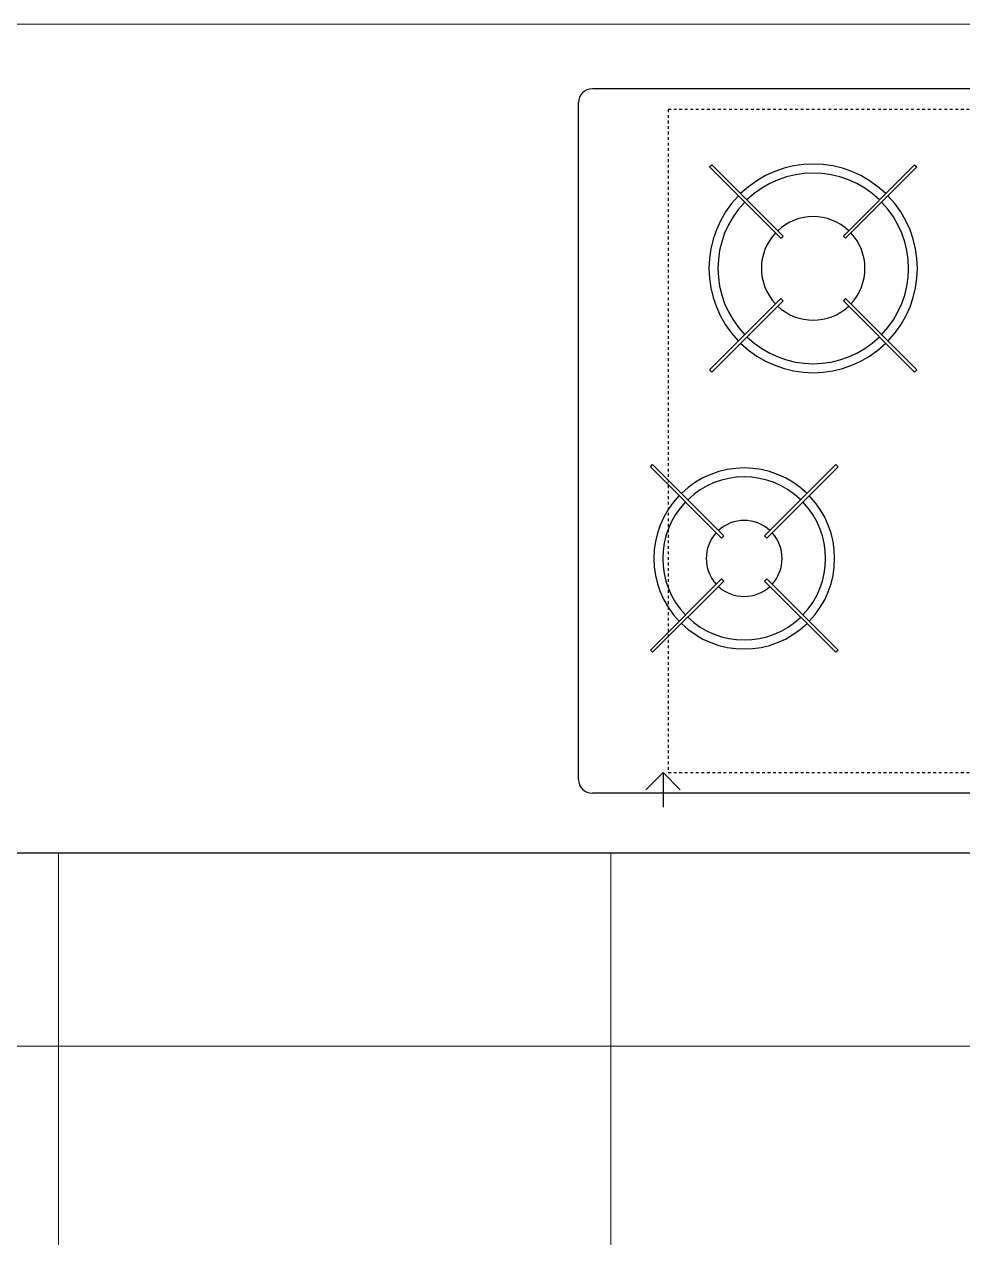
# Model space of a CAD drawing. Header units: millimetres. Extents: x 1127 to 14330, y -137 to 7568.
# Drawn here: x 10498.63 to 10532.63, y 4284.02 to 4327.95 of the extents above; entities that cross this region are included whole.
import ezdxf

# ---------------------------------------------------------------- set-up
doc = ezdxf.new("R2010")
doc.units = ezdxf.units.MM
doc.header["$LTSCALE"] = 0.01
doc.linetypes.add('HIDDEN', pattern=[0.375, 0.25, -0.125])
doc.layers.add('0.05', color=8, linetype='Continuous', lineweight=5)
doc.layers.add('0.13', color=6, linetype='Continuous', lineweight=13)

# ---------------------------------------------------------------- blocks, each defined once
blk = doc.blocks.new('_Open90')
at = {"color": 0, "linetype": 'ByBlock', "lineweight": -2}
for p, q in [((-0.5, 0.5), (0, 0)), ((0, 0), (-1, 0)), ((0, 0), (-0.5, -0.5))]:
    blk.add_line(p, q, dxfattribs=at)

msp = doc.modelspace()

# ---------------------------------------------------------------- hatches: boundary and pattern name
at = {"layer": '0.05'}
h = msp.add_hatch(dxfattribs=at)
h.set_pattern_fill('_USER,_O', color=256, scale=20, double=1, pattern_type=0)
h.set_pattern_definition([(360, (10299.86, 4150.948), (5e-15, 20), []), (90, (10299.86, 4150.948), (-20, 6e-15), [])])
h.paths.add_polyline_path([(10642.359, 4327.948), (10608.609, 4327.948), (10564.738, 4327.948), (10564.738, 4297.948), (10544.436, 4297.948), (10544.436, 4158.448), (10597.359, 4158.448), (10597.359, 4150.948), (10637.359, 4150.948), (10637.359, 4158.448), (10642.359, 4158.448)])
edge = h.paths.add_edge_path(flags=16)
edge.add_arc((10571.233, 4287.976), 0.25, 165.0499, 259.9483, ccw=False)
edge.add_line((10570.992, 4288.04), (10571.056, 4288.282))
edge.add_line((10571.056, 4288.282), (10571.056, 4288.5))
edge.add_arc((10571.455, 4290.458), 1.998, 178.1396, 258.4906, ccw=False)
edge.add_line((10569.458, 4290.523), (10569.958, 4290.523))
edge.add_line((10569.958, 4290.523), (10569.958, 4291.023))
edge.add_line((10569.958, 4291.023), (10569.458, 4291.023))
edge.add_line((10569.458, 4291.023), (10569.458, 4324.023))
edge.add_arc((10569.958, 4324.023), 0.5, 90, 180, ccw=False)
edge.add_line((10569.958, 4324.523), (10571.958, 4324.523))
edge.add_line((10571.958, 4324.523), (10571.958, 4325.523))
edge.add_arc((10572.958, 4325.523), 1, 90, 180, ccw=False)
edge.add_line((10572.958, 4326.523), (10600.958, 4326.523))
edge.add_arc((10600.958, 4325.523), 1, 0, 90, ccw=False)
edge.add_line((10601.958, 4325.523), (10601.958, 4324.523))
edge.add_line((10601.958, 4324.523), (10603.958, 4324.523))
edge.add_arc((10603.958, 4324.023), 0.5, 0, 90, ccw=False)
edge.add_line((10604.458, 4324.023), (10604.458, 4291.023))
edge.add_line((10604.458, 4291.023), (10603.958, 4291.023))
edge.add_line((10603.958, 4291.023), (10603.958, 4290.523))
edge.add_line((10603.958, 4290.523), (10604.458, 4290.523))
edge.add_arc((10602.461, 4290.458), 1.998, -78.4906, 1.8604, ccw=False)
edge.add_line((10602.86, 4288.5), (10602.86, 4288.282))
edge.add_line((10602.86, 4288.282), (10602.992, 4287.788))
edge.add_arc((10586.958, 4359.713), 73.69, 257.64416, 282.56702, ccw=False)
h.paths.add_polyline_path([(10577.359, 4161.448), (10617.359, 4161.448), (10617.359, 4159.948), (10577.359, 4159.948)], flags=16)
edge = h.paths.add_edge_path(flags=16)
edge.add_line((10608.605, 4290.904), (10608.663, 4291.118))
edge.add_line((10608.663, 4291.118), (10608.663, 4291.311))
edge.add_arc((10609.016, 4293.045), 1.77, 178.1396, 258.4906, ccw=False)
edge.add_line((10607.247, 4293.103), (10607.69, 4293.103))
edge.add_line((10607.69, 4293.103), (10607.69, 4293.546))
edge.add_line((10607.69, 4293.546), (10607.247, 4293.546))
edge.add_line((10607.247, 4293.546), (10607.247, 4322.774))
edge.add_arc((10607.69, 4322.774), 0.443, 90, 180, ccw=False)
edge.add_line((10607.69, 4323.217), (10609.461, 4323.217))
edge.add_line((10609.461, 4323.217), (10609.461, 4324.103))
edge.add_arc((10610.347, 4324.103), 0.886, 90, 180, ccw=False)
edge.add_line((10610.347, 4324.989), (10635.147, 4324.989))
edge.add_arc((10635.147, 4324.103), 0.886, 0, 90, ccw=False)
edge.add_line((10636.033, 4324.103), (10636.033, 4323.217))
edge.add_line((10636.033, 4323.217), (10637.804, 4323.217))
edge.add_arc((10637.804, 4322.774), 0.443, 0, 90, ccw=False)
edge.add_line((10638.247, 4322.774), (10638.247, 4293.546))
edge.add_line((10638.247, 4293.546), (10637.804, 4293.546))
edge.add_line((10637.804, 4293.546), (10637.804, 4293.103))
edge.add_line((10637.804, 4293.103), (10638.247, 4293.103))
edge.add_arc((10636.478, 4293.045), 1.77, -78.4906, 1.8604, ccw=False)
edge.add_line((10636.831, 4291.311), (10636.831, 4291.118))
edge.add_line((10636.831, 4291.118), (10636.948, 4290.681))
edge.add_arc((10622.747, 4354.386), 65.268, 257.64416, 282.56702, ccw=False)
edge.add_arc((10608.819, 4290.847), 0.221, 165.0499, 259.9483, ccw=False)
edge = h.paths.add_edge_path()
edge.add_line((10544.436, 4297.948), (10424.859, 4297.948))
edge.add_line((10424.859, 4297.948), (10424.859, 4250.07))
edge.add_line((10424.859, 4250.07), (10424.859, 4215.07))
edge.add_line((10424.859, 4215.07), (10424.859, 4188.448))
edge.add_line((10424.859, 4188.448), (10514.436, 4188.448))
edge.add_line((10514.436, 4188.448), (10519.436, 4188.448))
edge.add_arc((10519.436, 4163.448), 25, 0, 90, ccw=False)
edge.add_line((10544.436, 4163.448), (10544.436, 4297.948))
edge = h.paths.add_edge_path()
edge.add_line((10424.859, 4250.07), (10417.359, 4250.07))
edge.add_line((10417.359, 4250.07), (10417.359, 4255.07))
edge.add_line((10417.359, 4255.07), (10413.409, 4255.07))
edge.add_line((10413.409, 4255.07), (10383.409, 4255.07))
edge.add_line((10383.409, 4255.07), (10299.859, 4255.07))
edge.add_line((10299.859, 4255.07), (10299.859, 4158.448))
edge.add_line((10299.859, 4158.448), (10324.859, 4158.448))
edge.add_line((10324.859, 4158.448), (10324.859, 4164.058))
edge.add_line((10324.859, 4164.058), (10324.859, 4171.823))
edge.add_line((10324.859, 4171.823), (10301.52, 4171.823))
edge.add_line((10301.52, 4171.823), (10301.52, 4204.323))
edge.add_line((10301.52, 4204.323), (10324.859, 4204.323))
edge.add_line((10324.859, 4204.323), (10324.859, 4229.697))
edge.add_line((10324.859, 4229.697), (10348.006, 4229.697))
edge.add_line((10348.006, 4229.697), (10348.006, 4252.204))
edge.add_arc((10349.006, 4252.204), 1, 90, 180, ccw=False)
edge.add_line((10349.006, 4253.204), (10378.006, 4253.204))
edge.add_arc((10378.006, 4252.204), 1, 0, 90, ccw=False)
edge.add_line((10379.006, 4252.204), (10379.006, 4222.032))
edge.add_arc((10378.006, 4222.032), 1, -79.5354, 0, ccw=False)
edge.add_arc((10363.506, 4300.537), 80.833, 259.53538, 280.46462, ccw=False)
edge.add_arc((10349.006, 4222.032), 1, 180, 259.5354, ccw=False)
edge.add_line((10348.006, 4222.032), (10348.006, 4229.697))
edge.add_line((10348.006, 4229.697), (10324.859, 4229.697))
edge.add_line((10324.859, 4229.697), (10324.859, 4204.323))
edge.add_line((10324.859, 4204.323), (10327.145, 4204.323))
edge.add_arc((10327.145, 4202.448), 1.875, 0, 90, ccw=False)
edge.add_line((10329.02, 4202.448), (10329.02, 4173.698))
edge.add_arc((10327.145, 4173.698), 1.875, -90, 0, ccw=False)
edge.add_line((10327.145, 4171.823), (10324.859, 4171.823))
edge.add_line((10324.859, 4171.823), (10324.859, 4158.448))
edge.add_line((10324.859, 4158.448), (10372.359, 4158.448))
edge.add_line((10372.359, 4158.448), (10372.359, 4150.448))
edge.add_line((10372.359, 4150.448), (10412.359, 4150.448))
edge.add_line((10412.359, 4150.448), (10412.359, 4158.448))
edge.add_line((10412.359, 4158.448), (10417.359, 4158.448))
edge.add_line((10417.359, 4158.448), (10417.359, 4215.07))
edge.add_line((10417.359, 4215.07), (10424.859, 4215.07))
edge.add_line((10424.859, 4215.07), (10424.859, 4250.07))
h.paths.add_polyline_path([(10414.359, 4232.57), (10415.859, 4232.57), (10415.859, 4197.57), (10414.359, 4197.57)], flags=16)
h.paths.add_polyline_path([(10392.359, 4161.448), (10392.359, 4159.948), (10352.359, 4159.948), (10352.359, 4161.448)], flags=16)
edge = h.paths.add_edge_path()
edge.add_arc((10411.909, 4264.033), 28.537, 90, 182.9376)
edge.add_line((10383.409, 4262.57), (10383.409, 4255.07))
edge.add_line((10383.409, 4255.07), (10413.409, 4255.07))
edge.add_line((10413.409, 4255.07), (10413.409, 4256.07))
edge.add_line((10413.409, 4256.07), (10413.409, 4262.57))
edge.add_line((10413.409, 4262.57), (10411.909, 4262.57))
edge.add_line((10411.909, 4262.57), (10411.909, 4292.57))
edge = h.paths.add_edge_path()
edge.add_line((10411.909, 4292.57), (10413.409, 4292.57))
edge.add_line((10413.409, 4292.57), (10413.409, 4262.57))
edge.add_line((10413.409, 4262.57), (10417.359, 4262.57))
edge.add_line((10417.359, 4262.57), (10417.359, 4327.948))
edge.add_line((10417.359, 4327.948), (10407.609, 4327.948))
edge.add_line((10407.609, 4327.948), (10407.609, 4305.448))
edge.add_line((10407.609, 4305.448), (10387.609, 4305.448))
edge.add_line((10387.609, 4305.448), (10387.609, 4327.948))
edge.add_line((10387.609, 4327.948), (10377.898, 4327.948))
edge.add_line((10377.898, 4327.948), (10377.898, 4323.436))
edge.add_line((10377.898, 4323.436), (10377.912, 4323.241))
edge.add_line((10377.912, 4323.241), (10378.002, 4323.241))
edge.add_line((10378.002, 4323.241), (10378.002, 4321.988))
edge.add_line((10378.002, 4321.988), (10377.898, 4304.051))
edge.add_line((10377.898, 4304.051), (10377.861, 4303.082))
edge.add_line((10377.861, 4303.082), (10377.712, 4302.187))
edge.add_line((10377.712, 4302.187), (10377.488, 4301.293))
edge.add_line((10377.488, 4301.293), (10376.921, 4299.843))
edge.add_line((10376.921, 4299.843), (10376.296, 4298.833))
edge.add_line((10376.296, 4298.833), (10375.774, 4298.124))
edge.add_line((10375.774, 4298.124), (10375.177, 4297.453))
edge.add_line((10375.177, 4297.453), (10374.506, 4296.857))
edge.add_line((10374.506, 4296.857), (10373.798, 4296.335))
edge.add_line((10373.798, 4296.335), (10373.015, 4295.851))
edge.add_line((10373.015, 4295.851), (10372.195, 4295.478))
edge.add_line((10372.195, 4295.478), (10371.338, 4295.142))
edge.add_line((10371.338, 4295.142), (10370.44, 4294.859))
edge.add_line((10370.44, 4294.859), (10369.639, 4294.735))
edge.add_line((10369.639, 4294.735), (10368.895, 4294.732))
edge.add_line((10368.895, 4294.732), (10368.152, 4294.735))
edge.add_line((10368.152, 4294.735), (10367.35, 4294.859))
edge.add_line((10367.35, 4294.859), (10366.453, 4295.142))
edge.add_line((10366.453, 4295.142), (10365.003, 4295.71))
edge.add_line((10365.003, 4295.71), (10363.992, 4296.335))
edge.add_line((10363.992, 4296.335), (10363.284, 4296.857))
edge.add_line((10363.284, 4296.857), (10362.613, 4297.453))
edge.add_line((10362.613, 4297.453), (10362.017, 4298.124))
edge.add_line((10362.017, 4298.124), (10361.495, 4298.833))
edge.add_line((10361.495, 4298.833), (10361.011, 4299.615))
edge.add_line((10361.011, 4299.615), (10360.638, 4300.435))
edge.add_line((10360.638, 4300.435), (10360.302, 4301.293))
edge.add_line((10360.302, 4301.293), (10360.079, 4302.187))
edge.add_line((10360.079, 4302.187), (10359.93, 4303.082))
edge.add_line((10359.93, 4303.082), (10359.892, 4304.051))
edge.add_line((10359.892, 4304.051), (10359.892, 4327.948))
edge.add_line((10359.892, 4327.948), (10346.359, 4327.948))
edge.add_line((10346.359, 4327.948), (10346.359, 4262.57))
edge.add_line((10346.359, 4262.57), (10347.359, 4262.57))
edge.add_line((10347.359, 4262.57), (10383.409, 4262.57))
edge.add_arc((10411.909, 4264.033), 28.538, 90, 182.9376, ccw=False)
edge = h.paths.add_edge_path()
edge.add_line((10344.859, 4327.948), (10323.359, 4327.948))
edge.add_line((10323.359, 4327.948), (10323.359, 4327.448))
edge.add_line((10323.359, 4327.448), (10323.214, 4320.121))
edge.add_arc((10322.359, 4315.448), 4.75, -260.9153, 79.6315, ccw=False)
edge.add_line((10321.609, 4320.139), (10321.609, 4327.448))
edge.add_line((10321.609, 4327.448), (10321.359, 4327.448))
edge.add_line((10321.359, 4327.448), (10299.859, 4327.948))
edge.add_line((10299.859, 4327.948), (10299.859, 4262.57))
edge.add_line((10299.859, 4262.57), (10344.859, 4262.57))
edge.add_line((10344.859, 4262.57), (10344.859, 4327.948))

# ---------------------------------------------------------------- linework, layer by layer
at = {"layer": '0.05', "lineweight": 25}
for p, q in [((10561.209, 4325.611), (10519.209, 4325.611)), ((10561.209, 4325.611), (10519.209, 4325.611)), ((10518.709, 4300.611), (10518.709, 4325.111)), ((10518.709, 4300.611), (10518.709, 4325.111)), ((10523.457, 4322.784), (10523.537, 4322.863)), ((10523.457, 4322.784), (10523.537, 4322.863)), ((10523.537, 4322.863), (10526.118, 4320.282)), ((10523.537, 4322.863), (10526.118, 4320.282)), ((10530.882, 4322.863), (10528.301, 4320.282)), ((10530.882, 4322.863), (10528.301, 4320.282)), ((10530.882, 4322.863), (10530.961, 4322.784)), ((10530.882, 4322.863), (10530.961, 4322.784)), ((10523.457, 4322.784), (10526.038, 4320.203)), ((10523.457, 4322.784), (10526.038, 4320.203)), ((10530.961, 4322.784), (10528.381, 4320.203)), ((10530.961, 4322.784), (10528.381, 4320.203)), ((10526.038, 4320.203), (10526.118, 4320.282)), ((10526.038, 4320.203), (10526.118, 4320.282)), ((10528.301, 4320.282), (10528.381, 4320.203)), ((10528.301, 4320.282), (10528.381, 4320.203)), ((10523.457, 4315.439), (10526.038, 4318.02)), ((10523.457, 4315.439), (10526.038, 4318.02)), ((10526.118, 4317.94), (10526.038, 4318.02)), ((10526.118, 4317.94), (10526.038, 4318.02)), ((10528.381, 4318.02), (10528.301, 4317.94)), ((10528.381, 4318.02), (10528.301, 4317.94)), ((10530.961, 4315.439), (10528.381, 4318.02)), ((10530.961, 4315.439), (10528.381, 4318.02)), ((10523.537, 4315.359), (10526.118, 4317.94)), ((10523.537, 4315.359), (10526.118, 4317.94)), ((10530.882, 4315.359), (10528.301, 4317.94)), ((10530.882, 4315.359), (10528.301, 4317.94)), ((10523.537, 4315.359), (10523.457, 4315.439)), ((10523.537, 4315.359), (10523.457, 4315.439)), ((10530.961, 4315.439), (10530.882, 4315.359)), ((10530.961, 4315.439), (10530.882, 4315.359)), ((10521.311, 4311.93), (10521.39, 4312.01)), ((10521.311, 4311.93), (10521.39, 4312.01)), ((10521.311, 4311.93), (10523.892, 4309.349)), ((10521.311, 4311.93), (10523.892, 4309.349)), ((10521.39, 4312.01), (10523.971, 4309.429)), ((10521.39, 4312.01), (10523.971, 4309.429)), ((10528.028, 4312.01), (10525.447, 4309.429)), ((10528.028, 4312.01), (10525.447, 4309.429)), ((10528.108, 4311.93), (10525.527, 4309.349)), ((10528.108, 4311.93), (10525.527, 4309.349)), ((10528.028, 4312.01), (10528.108, 4311.93)), ((10528.028, 4312.01), (10528.108, 4311.93)), ((10523.892, 4309.349), (10523.971, 4309.429)), ((10523.892, 4309.349), (10523.971, 4309.429)), ((10525.447, 4309.429), (10525.527, 4309.349)), ((10525.447, 4309.429), (10525.527, 4309.349)), ((10521.311, 4305.292), (10523.892, 4307.873)), ((10521.311, 4305.292), (10523.892, 4307.873)), ((10521.39, 4305.213), (10523.971, 4307.794)), ((10521.39, 4305.213), (10523.971, 4307.794)), ((10523.971, 4307.794), (10523.892, 4307.873)), ((10523.971, 4307.794), (10523.892, 4307.873)), ((10525.527, 4307.873), (10525.447, 4307.794)), ((10525.527, 4307.873), (10525.447, 4307.794)), ((10528.028, 4305.213), (10525.447, 4307.794)), ((10528.028, 4305.213), (10525.447, 4307.794)), ((10528.108, 4305.292), (10525.527, 4307.873)), ((10528.108, 4305.292), (10525.527, 4307.873)), ((10521.39, 4305.213), (10521.311, 4305.292)), ((10521.39, 4305.213), (10521.311, 4305.292)), ((10528.108, 4305.292), (10528.028, 4305.213)), ((10528.108, 4305.292), (10528.028, 4305.213)), ((10561.209, 4300.111), (10519.209, 4300.111)), ((10561.209, 4300.111), (10519.209, 4300.111)), ((10564.738, 4297.948), (10424.859, 4297.948)), ((10564.738, 4297.948), (10424.859, 4297.948))]:
    msp.add_line(p, q, dxfattribs=at)
at = {"layer": '0.05', "linetype": 'HIDDEN', "lineweight": 25, "ltscale": 0.2}
for p, q in [((10521.959, 4324.861), (10521.959, 4300.861)), ((10558.459, 4324.861), (10521.959, 4324.861)), ((10521.959, 4324.861), (10521.959, 4300.861)), ((10558.459, 4324.861), (10521.959, 4324.861)), ((10521.959, 4300.861), (10558.459, 4300.861)), ((10521.959, 4300.861), (10558.459, 4300.861))]:
    msp.add_line(p, q, dxfattribs=at)
at = {"layer": '0.05', "lineweight": 25}
for centre, radius, start, end in [((10519.209, 4325.111), 0.5, 90, 180), ((10519.209, 4325.111), 0.5, 90, 180), ((10527.209, 4319.111), 3.775, 45.8509, 134.1491), ((10527.209, 4319.111), 3.775, 45.8509, 134.1491), ((10527.209, 4319.111), 3.45, 45.9349, 134.0651), ((10527.209, 4319.111), 3.45, 45.9349, 134.0651), ((10527.209, 4319.111), 3.775, 135.8579, 224.1421), ((10527.209, 4319.111), 3.775, 135.8579, 224.1421), ((10527.209, 4319.111), 3.45, 135.9349, 224.0651), ((10527.209, 4319.111), 3.45, 135.9349, 224.0651), ((10527.209, 4319.111), 3.45, 315.9345, 44.0655), ((10527.209, 4319.111), 3.45, 315.9345, 44.0655), ((10527.209, 4319.111), 3.775, 315.8579, 44.1421), ((10527.209, 4319.111), 3.775, 315.8579, 44.1421), ((10527.209, 4319.111), 1.875, 46.719, 133.281), ((10527.209, 4319.111), 1.875, 46.719, 133.281), ((10527.209, 4319.111), 1.875, 136.719, 223.281), ((10527.209, 4319.111), 1.875, 136.719, 223.281), ((10527.209, 4319.111), 1.875, 316.719, 43.281), ((10527.209, 4319.111), 1.875, 316.719, 43.281), ((10527.209, 4319.111), 1.875, 226.719, 313.281), ((10527.209, 4319.111), 1.875, 226.719, 313.281), ((10527.209, 4319.111), 3.775, 225.8509, 314.1491), ((10527.209, 4319.111), 3.775, 225.8509, 314.1491), ((10527.209, 4319.111), 3.45, 225.9345, 314.0655), ((10527.209, 4319.111), 3.45, 225.9345, 314.0655), ((10524.709, 4308.611), 3.275, 45.9878, 134.0122), ((10524.709, 4308.611), 3.275, 45.9878, 134.0122), ((10524.709, 4308.611), 2.95, 46.0933, 133.9067), ((10524.709, 4308.611), 2.95, 46.0933, 133.9067), ((10524.709, 4308.611), 3.275, 135.9877, 224.0123), ((10524.709, 4308.611), 3.275, 135.9877, 224.0123), ((10524.709, 4308.611), 2.95, 136.0934, 223.9066), ((10524.709, 4308.611), 2.95, 136.0934, 223.9066), ((10524.709, 4308.611), 2.95, 316.0929, 43.9066), ((10524.709, 4308.611), 2.95, 316.0929, 43.9066), ((10524.709, 4308.611), 3.275, 315.9877, 44.0123), ((10524.709, 4308.611), 3.275, 315.9877, 44.0123), ((10524.709, 4308.611), 1.375, 47.3445, 132.6555), ((10524.709, 4308.611), 1.375, 47.3445, 132.6555), ((10524.709, 4308.611), 1.375, 137.3458, 222.6542), ((10524.709, 4308.611), 1.375, 137.3458, 222.6542), ((10524.709, 4308.611), 1.375, 317.3458, 42.6542), ((10524.709, 4308.611), 1.375, 317.3458, 42.6542), ((10524.709, 4308.611), 1.375, 227.3445, 312.6555), ((10524.709, 4308.611), 1.375, 227.3445, 312.6555), ((10524.709, 4308.611), 3.275, 225.9878, 314.0122), ((10524.709, 4308.611), 3.275, 225.9878, 314.0122), ((10524.709, 4308.611), 2.95, 226.0929, 313.9071), ((10524.709, 4308.611), 2.95, 226.0929, 313.9071), ((10519.209, 4300.611), 0.5, 180, 270), ((10519.209, 4300.611), 0.5, 180, 270)]:
    msp.add_arc(centre, radius, start, end, dxfattribs=at)
at = {"layer": '0.13'}
msp.add_line((10458.609, 4327.948), (10608.609, 4327.948), dxfattribs=at)
msp.add_line((10458.609, 4327.948), (10608.609, 4327.948), dxfattribs=at)

# ---------------------------------------------------------------- block references
at = {"layer": '0.05', "lineweight": 25, "ltscale": 0.1, "xscale": -1.25, "yscale": 1.25, "zscale": 1.25, "rotation": 270}
msp.add_blockref('_Open90', (10521.77, 4300.861), dxfattribs=at)
msp.add_blockref('_Open90', (10521.77, 4300.861), dxfattribs=at)

doc.saveas('drawing.dxf')
